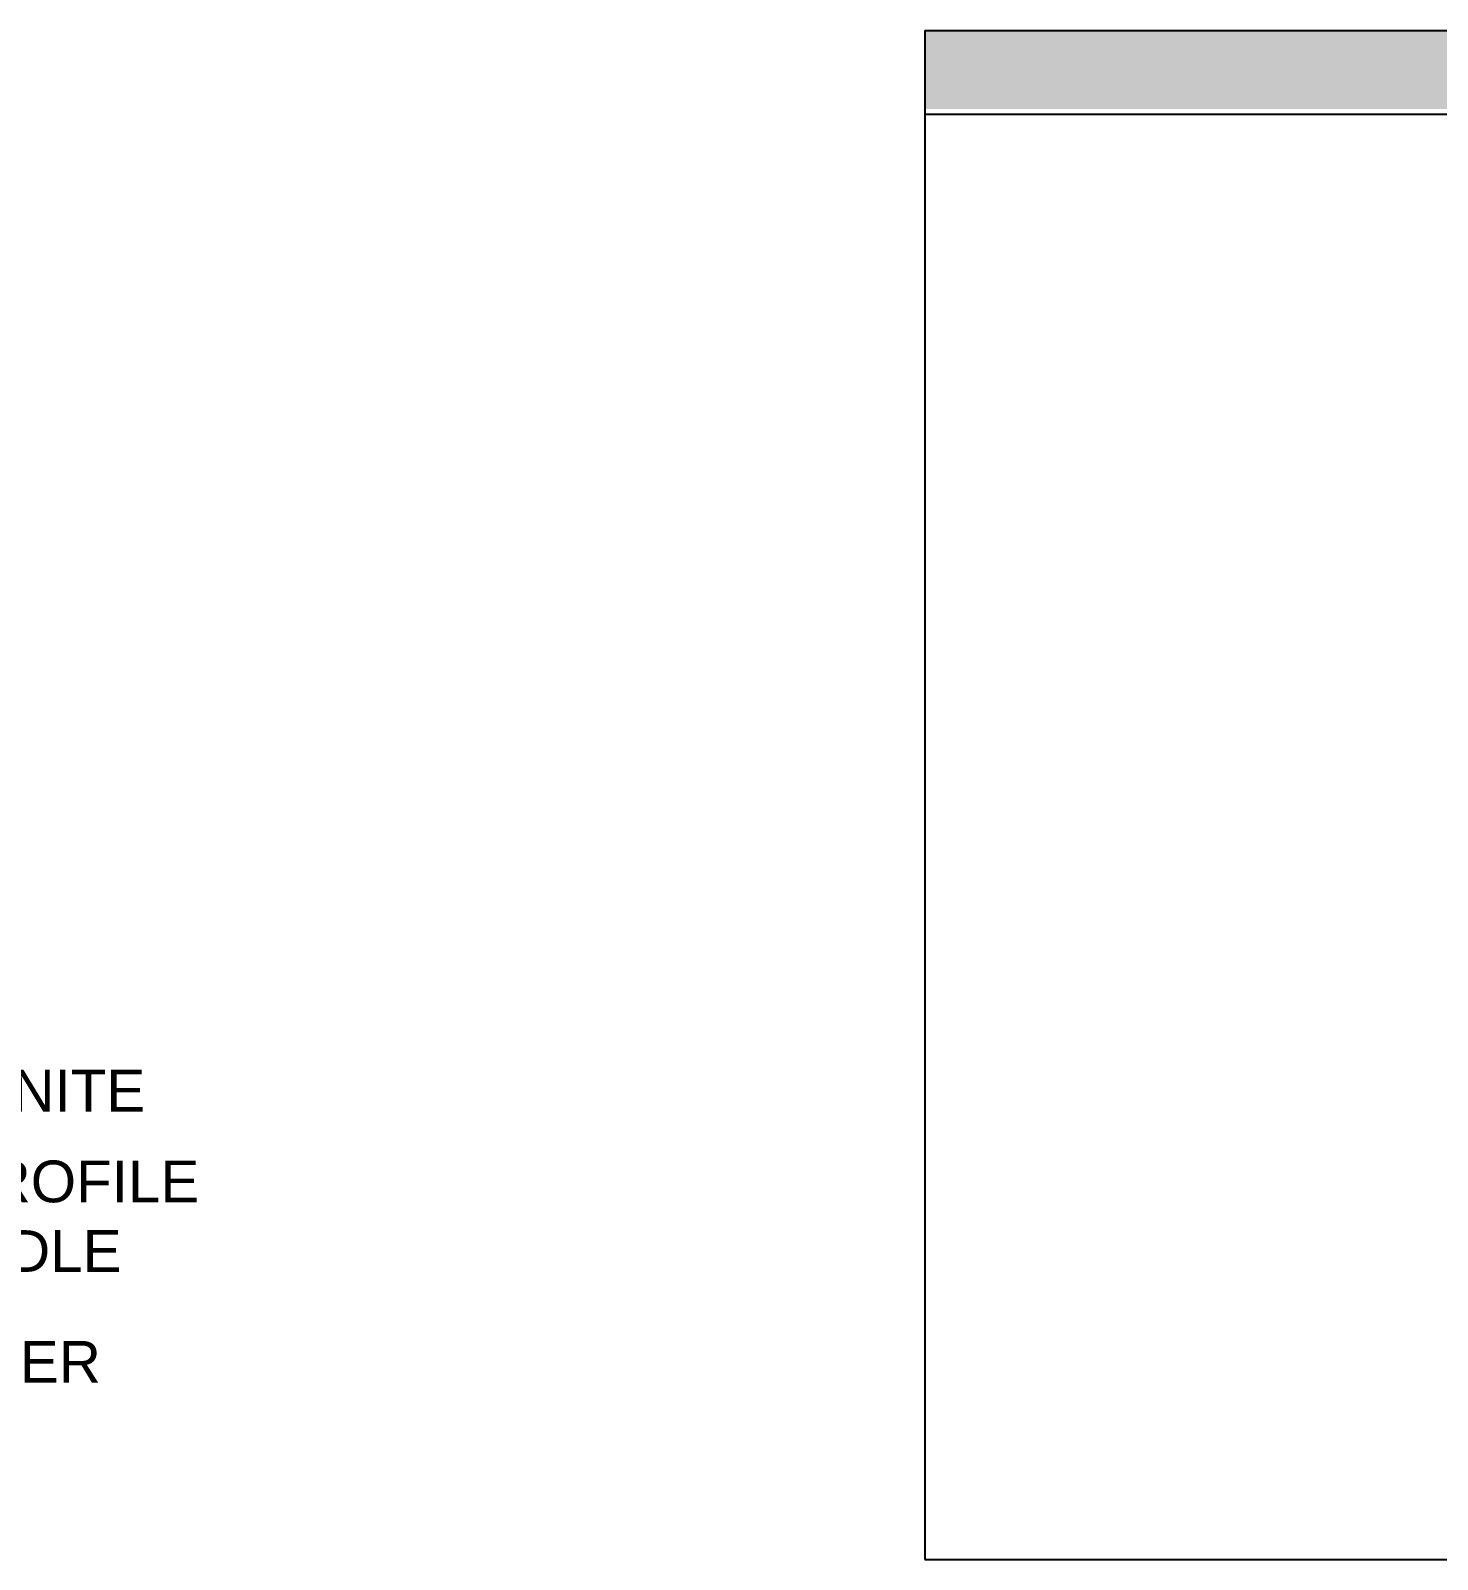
# Model space of a CAD drawing. Header units: millimetres. Extents: x 221542 to 643377, y 20779 to 241923.
# Drawn here: x 240823 to 243518, y 120981 to 123910 of the extents above; entities that cross this region are included whole.
import ezdxf

# ---------------------------------------------------------------- set-up
doc = ezdxf.new("R2010")
doc.units = ezdxf.units.MM
doc.header["$MEASUREMENT"] = 0
doc.layers.add('Walls', color=253, linetype='Continuous')
doc.layers.add('Words', color=7, linetype='Continuous')
doc.styles.get("Standard").update_dxf_attribs({"font": 'arial.ttf'})

msp = doc.modelspace()

# ---------------------------------------------------------------- hatches: boundary and pattern name
at = {"layer": 'Walls', "true_color": 0xc7c8ca}
h = msp.add_hatch(dxfattribs=at)
h.set_pattern_fill('AR-CONC', color=9, scale=10)
h.set_pattern_definition([(50, (0, 0), (71.726018, -6.275213), [7.5, -82.5]), (355, (0, 0), (-13.875133, 75.219213), [6, -66]), (100.451444, (5.98, -0.52), (57.850885, 68.943999), [6.37402, -70.114211]), (46.1842, (0, 20), (106.724133, -16.551928), [11.25, -123.75]), (96.635635, (8.89, 18.62), (93.466195, 97.41186), [9.561034, -105.171376]), (351.184164, (0, 20), (93.466195, 97.41186), [9, -99]), (21, (10, 15), (59.690705, -40.261889), [7.5, -82.5]), (326, (10, 15), (24.331533, 72.515005), [6, -66]), (71.451445, (14.974, 11.645), (84.022238, 32.253115), [6.374019, -70.114211]), (37.5, (0, 0), (1.2159855, 33.2893854), [0, -65.2, 0, -67, 0, -66.25]), (7.5, (0, 0), (26.3069537, 39.441171), [0, -38.2, 0, -63.7, 0, -25.25]), (327.5, (-22.3, 0), (53.3822436, -2.2554872), [0, -25, 0, -78, 0, -103.5]), (317.5, (-32.3, 0), (58.318617, 10.010498), [0, -32.5, 0, -51.8, 0, -73.5])])
h.paths.add_polyline_path([(245836.5, 123760), (245836.5, 123910), (242536.5, 123910), (242536.5, 123760)])

# ---------------------------------------------------------------- linework, layer by layer
at = {"layer": 'Walls', "color": 18, "true_color": 0x000000}
for p, q in [((242536.5, 123910), (242536.5, 120981)), ((242536.5, 123910), (245836.5, 123910)), ((242536.5, 123750), (245836.5, 123750)), ((242536.5, 120981), (245836.5, 120981))]:
    msp.add_line(p, q, dxfattribs=at)

# ---------------------------------------------------------------- texts
at = {"layer": 'Words', "color": 0, "char_height": 80, "attachment_point": 1}
for s, insert in [('GRANITE', (240546, 121919)), ('G-PROFILE HANDLE', (240544, 121745.2)), ('FILLER', (240579, 121399.5))]:
    msp.add_mtext_dynamic_manual_height_columns(s, width=662.048, gutter_width=866.4, heights=[440.1], dxfattribs=dict(at, insert=insert))

doc.saveas('drawing.dxf')
